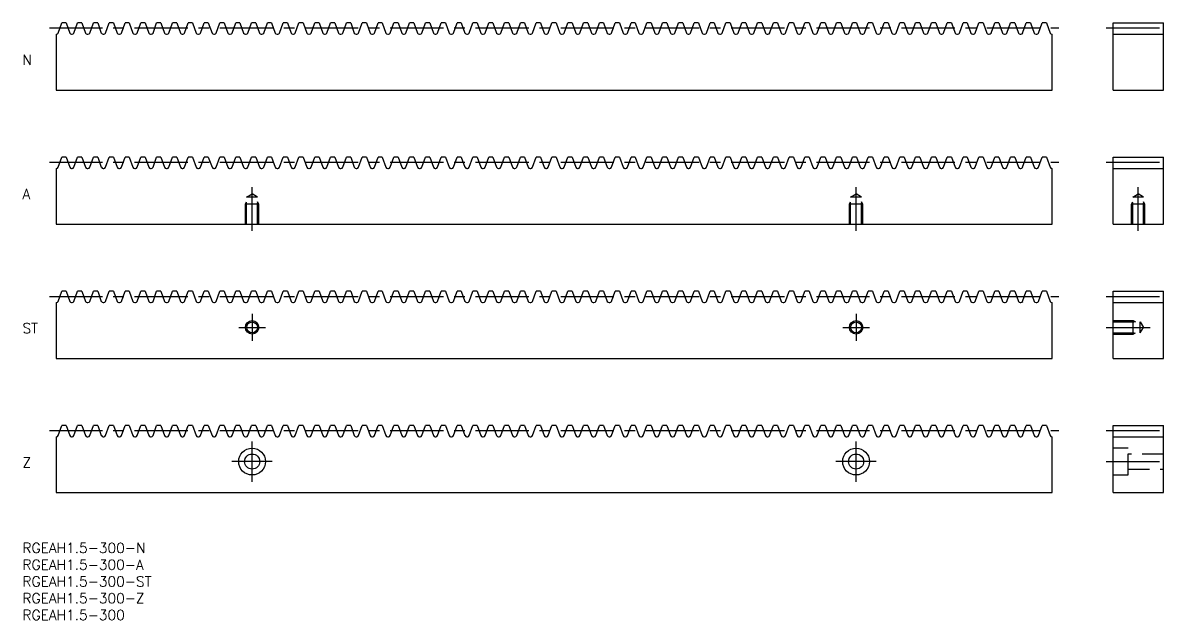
# Model space of a CAD drawing. Extents: x 0 to 342, y -23 to 155.
import ezdxf

# ---------------------------------------------------------------- set-up
doc = ezdxf.new("R2010")
doc.units = 0
doc.header["$LTSCALE"] = 0.5
doc.linetypes.add('CENTER', pattern=[50.8, 31.75, -6.35, 6.35, -6.35])
doc.linetypes.add('DASHED', pattern=[19.05, 12.7, -6.35])
for name, color, linetype in [('MSM_CENTER', 1, 'CENTER'), ('MSM_CONTINUOUS', 7, 'CONTINUOUS'), ('MSM_DASHED', 4, 'DASHED'), ('MSM_NARROW', 5, 'CONTINUOUS'), ('MSM_PART_NUMBER', 7, 'CONTINUOUS')]:
    doc.layers.add(name, color=color, linetype=linetype)
doc.styles.get("Standard").update_dxf_attribs({"font": 'txt.shx', "height": 3, "bigfont": 'bigfont.shx'})

msp = doc.modelspace()

# ---------------------------------------------------------------- linework, layer by layer
at = {"layer": 'MSM_CENTER'}
for p, q in [((8, 153.5), (308.85, 153.5)), ((323, 153.5), (342, 153.5)), ((8, 113.5), (308.85, 113.5)), ((323, 113.5), (342, 113.5)), ((68.43, 93), (68.43, 106.04)), ((248.43, 93), (248.43, 106.04)), ((332.5, 93), (332.5, 106.04)), ((8, 73.5), (308.85, 73.5)), ((323, 73.5), (342, 73.5)), ((68.43, 68.25), (68.43, 60.25)), ((248.43, 68.25), (248.43, 60.25)), ((64.43, 64.25), (72.43, 64.25)), ((244.43, 64.25), (252.43, 64.25)), ((323, 64.25), (336.04, 64.25)), ((8, 33.5), (308.85, 33.5)), ((323, 33.5), (342, 33.5)), ((68.43, 18.25), (68.43, 30.25)), ((248.43, 18.25), (248.43, 30.25)), ((74.43, 24.25), (62.42, 24.25)), ((254.43, 24.25), (242.43, 24.25)), ((323, 24.25), (342, 24.25))]:
    msp.add_line(p, q, dxfattribs=at)
at = {"layer": 'MSM_CONTINUOUS'}
for p, q in [((10.62, 152), (11.71, 155)), ((12.97, 155), (11.71, 155)), ((12.97, 155), (14.06, 152)), ((15.33, 152), (16.42, 155)), ((17.69, 155), (16.42, 155)), ((17.69, 155), (18.78, 152)), ((20.04, 152), (21.13, 155)), ((22.4, 155), (21.13, 155)), ((22.4, 155), (23.49, 152)), ((24.75, 152), (25.85, 155)), ((27.11, 155), (25.85, 155)), ((27.11, 155), (28.2, 152)), ((29.47, 152), (30.56, 155)), ((31.82, 155), (30.56, 155)), ((31.82, 155), (32.91, 152)), ((34.18, 152), (35.27, 155)), ((36.53, 155), (35.27, 155)), ((36.53, 155), (37.63, 152)), ((38.89, 152), (39.98, 155)), ((41.25, 155), (39.98, 155)), ((41.25, 155), (42.34, 152)), ((43.6, 152), (44.7, 155)), ((45.96, 155), (44.7, 155)), ((45.96, 155), (47.05, 152)), ((48.32, 152), (49.41, 155)), ((50.67, 155), (49.41, 155)), ((50.67, 155), (51.76, 152)), ((53.03, 152), (54.12, 155)), ((55.38, 155), (54.12, 155)), ((55.38, 155), (56.48, 152)), ((57.74, 152), (58.83, 155)), ((60.1, 155), (58.83, 155)), ((60.1, 155), (61.19, 152)), ((62.45, 152), (63.54, 155)), ((64.81, 155), (63.54, 155)), ((64.81, 155), (65.9, 152)), ((67.17, 152), (68.26, 155)), ((69.52, 155), (68.26, 155)), ((69.52, 155), (70.61, 152)), ((71.88, 152), (72.97, 155)), ((74.23, 155), (72.97, 155)), ((74.23, 155), (75.33, 152)), ((76.59, 152), (77.68, 155)), ((78.95, 155), (77.68, 155)), ((78.95, 155), (80.04, 152)), ((81.3, 152), (82.39, 155)), ((83.66, 155), (82.39, 155)), ((83.66, 155), (84.75, 152)), ((86.01, 152), (87.11, 155)), ((88.37, 155), (87.11, 155)), ((88.37, 155), (89.46, 152)), ((90.73, 152), (91.82, 155)), ((93.08, 155), (91.82, 155)), ((93.08, 155), (94.18, 152)), ((95.44, 152), (96.53, 155)), ((97.8, 155), (96.53, 155)), ((97.8, 155), (98.89, 152)), ((100.15, 152), (101.24, 155)), ((102.51, 155), (101.24, 155)), ((102.51, 155), (103.6, 152)), ((104.86, 152), (105.96, 155)), ((107.22, 155), (105.96, 155)), ((107.22, 155), (108.31, 152)), ((109.58, 152), (110.67, 155)), ((111.93, 155), (110.67, 155)), ((111.93, 155), (113.03, 152)), ((114.29, 152), (115.38, 155)), ((116.65, 155), (115.38, 155)), ((116.65, 155), (117.74, 152)), ((119, 152), (120.09, 155)), ((121.36, 155), (120.09, 155)), ((121.36, 155), (122.45, 152)), ((123.71, 152), (124.81, 155)), ((126.07, 155), (124.81, 155)), ((126.07, 155), (127.16, 152)), ((128.43, 152), (129.52, 155)), ((130.78, 155), (129.52, 155)), ((130.78, 155), (131.87, 152)), ((133.14, 152), (134.23, 155)), ((135.5, 155), (134.23, 155)), ((135.5, 155), (136.59, 152)), ((137.85, 152), (138.94, 155)), ((140.21, 155), (138.94, 155)), ((140.21, 155), (141.3, 152)), ((142.56, 152), (143.66, 155)), ((144.92, 155), (143.66, 155)), ((144.92, 155), (146.01, 152)), ((147.28, 152), (148.37, 155)), ((149.63, 155), (148.37, 155)), ((149.63, 155), (150.72, 152)), ((151.99, 152), (153.08, 155)), ((154.34, 155), (153.08, 155)), ((154.34, 155), (155.44, 152)), ((156.7, 152), (157.79, 155)), ((159.06, 155), (157.79, 155)), ((159.06, 155), (160.15, 152)), ((161.41, 152), (162.51, 155)), ((163.77, 155), (162.51, 155)), ((163.77, 155), (164.86, 152)), ((166.13, 152), (167.22, 155)), ((168.48, 155), (167.22, 155)), ((168.48, 155), (169.57, 152)), ((170.84, 152), (171.93, 155)), ((173.19, 155), (171.93, 155)), ((173.19, 155), (174.29, 152)), ((175.55, 152), (176.64, 155)), ((177.91, 155), (176.64, 155)), ((177.91, 155), (179, 152)), ((180.26, 152), (181.35, 155)), ((182.62, 155), (181.35, 155)), ((182.62, 155), (183.71, 152)), ((184.98, 152), (186.07, 155)), ((187.33, 155), (186.07, 155)), ((187.33, 155), (188.42, 152)), ((189.69, 152), (190.78, 155)), ((192.04, 155), (190.78, 155)), ((192.04, 155), (193.14, 152)), ((194.4, 152), (195.49, 155)), ((196.76, 155), (195.49, 155)), ((196.76, 155), (197.85, 152)), ((199.11, 152), (200.2, 155)), ((201.47, 155), (200.2, 155)), ((201.47, 155), (202.56, 152)), ((203.82, 152), (204.92, 155)), ((206.18, 155), (204.92, 155)), ((206.18, 155), (207.27, 152)), ((208.54, 152), (209.63, 155)), ((210.89, 155), (209.63, 155)), ((210.89, 155), (211.99, 152)), ((213.25, 152), (214.34, 155)), ((215.61, 155), (214.34, 155)), ((215.61, 155), (216.7, 152)), ((217.96, 152), (219.05, 155)), ((220.32, 155), (219.05, 155)), ((220.32, 155), (221.41, 152)), ((222.67, 152), (223.77, 155)), ((225.03, 155), (223.77, 155)), ((225.03, 155), (226.12, 152)), ((227.39, 152), (228.48, 155)), ((229.74, 155), (228.48, 155)), ((229.74, 155), (230.84, 152)), ((232.1, 152), (233.19, 155)), ((234.46, 155), (233.19, 155)), ((234.46, 155), (235.55, 152)), ((236.81, 152), (237.9, 155)), ((239.17, 155), (237.9, 155)), ((239.17, 155), (240.26, 152)), ((241.52, 152), (242.62, 155)), ((243.88, 155), (242.62, 155)), ((243.88, 155), (244.97, 152)), ((246.24, 152), (247.33, 155)), ((248.59, 155), (247.33, 155)), ((248.59, 155), (249.68, 152)), ((250.95, 152), (252.04, 155)), ((253.31, 155), (252.04, 155)), ((253.31, 155), (254.4, 152)), ((255.66, 152), (256.75, 155)), ((258.02, 155), (256.75, 155)), ((258.02, 155), (259.11, 152)), ((260.37, 152), (261.47, 155)), ((262.73, 155), (261.47, 155)), ((262.73, 155), (263.82, 152)), ((265.09, 152), (266.18, 155)), ((267.44, 155), (266.18, 155)), ((267.44, 155), (268.53, 152)), ((269.8, 152), (270.89, 155)), ((272.15, 155), (270.89, 155)), ((272.15, 155), (273.25, 152)), ((274.51, 152), (275.6, 155)), ((276.87, 155), (275.6, 155)), ((276.87, 155), (277.96, 152)), ((279.22, 152), (280.32, 155)), ((281.58, 155), (280.32, 155)), ((281.58, 155), (282.67, 152)), ((283.94, 152), (285.03, 155)), ((286.29, 155), (285.03, 155)), ((286.29, 155), (287.38, 152)), ((288.65, 152), (289.74, 155)), ((291, 155), (289.74, 155)), ((291, 155), (292.1, 152)), ((293.36, 152), (294.45, 155)), ((295.72, 155), (294.45, 155)), ((295.72, 155), (296.81, 152)), ((298.07, 152), (299.16, 155)), ((300.43, 155), (299.16, 155)), ((300.43, 155), (301.52, 152)), ((302.79, 152), (303.88, 155)), ((305.14, 155), (303.88, 155)), ((305.14, 155), (306.23, 152)), ((325, 155), (340, 155)), ((325, 135), (325, 155)), ((340, 135), (340, 155)), ((10, 151.62), (10.08, 151.62)), ((10, 151.62), (10, 135)), ((14.6, 151.62), (14.79, 151.62)), ((19.31, 151.62), (19.51, 151.62)), ((24.03, 151.62), (24.22, 151.62)), ((28.74, 151.62), (28.93, 151.62)), ((33.45, 151.62), (33.64, 151.62)), ((38.16, 151.62), (38.36, 151.62)), ((42.87, 151.62), (43.07, 151.62)), ((47.59, 151.62), (47.78, 151.62)), ((52.3, 151.62), (52.49, 151.62)), ((57.01, 151.62), (57.2, 151.62)), ((61.72, 151.62), (61.92, 151.62)), ((66.44, 151.62), (66.63, 151.62)), ((71.15, 151.62), (71.34, 151.62)), ((75.86, 151.62), (76.05, 151.62)), ((80.57, 151.62), (80.77, 151.62)), ((85.29, 151.62), (85.48, 151.62)), ((90, 151.62), (90.19, 151.62)), ((94.71, 151.62), (94.9, 151.62)), ((99.42, 151.62), (99.62, 151.62)), ((104.14, 151.62), (104.33, 151.62)), ((108.85, 151.62), (109.04, 151.62)), ((113.56, 151.62), (113.75, 151.62)), ((118.27, 151.62), (118.47, 151.62)), ((122.99, 151.62), (123.18, 151.62)), ((127.7, 151.62), (127.89, 151.62)), ((132.41, 151.62), (132.6, 151.62)), ((137.12, 151.62), (137.32, 151.62)), ((141.84, 151.62), (142.03, 151.62)), ((146.55, 151.62), (146.74, 151.62)), ((151.26, 151.62), (151.45, 151.62)), ((155.97, 151.62), (156.17, 151.62)), ((160.68, 151.62), (160.88, 151.62)), ((165.4, 151.62), (165.59, 151.62)), ((170.11, 151.62), (170.3, 151.62)), ((174.82, 151.62), (175.01, 151.62)), ((179.53, 151.62), (179.73, 151.62)), ((184.25, 151.62), (184.44, 151.62)), ((188.96, 151.62), (189.15, 151.62)), ((193.67, 151.62), (193.86, 151.62)), ((198.38, 151.62), (198.58, 151.62)), ((203.1, 151.62), (203.29, 151.62)), ((207.81, 151.62), (208, 151.62)), ((212.52, 151.62), (212.71, 151.62)), ((217.23, 151.62), (217.43, 151.62)), ((221.95, 151.62), (222.14, 151.62)), ((226.66, 151.62), (226.85, 151.62)), ((231.37, 151.62), (231.56, 151.62)), ((236.08, 151.62), (236.28, 151.62)), ((240.8, 151.62), (240.99, 151.62)), ((245.51, 151.62), (245.7, 151.62)), ((250.22, 151.62), (250.41, 151.62)), ((254.93, 151.62), (255.13, 151.62)), ((259.65, 151.62), (259.84, 151.62)), ((264.36, 151.62), (264.55, 151.62)), ((269.07, 151.62), (269.26, 151.62)), ((273.78, 151.62), (273.98, 151.62)), ((278.49, 151.62), (278.69, 151.62)), ((283.21, 151.62), (283.4, 151.62)), ((287.92, 151.62), (288.11, 151.62)), ((292.63, 151.62), (292.82, 151.62)), ((297.34, 151.62), (297.54, 151.62)), ((302.06, 151.62), (302.25, 151.62)), ((306.77, 151.62), (306.85, 151.62)), ((306.85, 135), (306.85, 151.62)), ((325, 151.62), (340, 151.62)), ((10, 135), (306.85, 135)), ((325, 135), (340, 135)), ((10.62, 112), (11.71, 115)), ((12.97, 115), (11.71, 115)), ((12.97, 115), (14.06, 112)), ((15.33, 112), (16.42, 115)), ((17.69, 115), (16.42, 115)), ((17.69, 115), (18.78, 112)), ((20.04, 112), (21.13, 115)), ((22.4, 115), (21.13, 115)), ((22.4, 115), (23.49, 112)), ((24.75, 112), (25.85, 115)), ((27.11, 115), (25.85, 115)), ((27.11, 115), (28.2, 112)), ((29.47, 112), (30.56, 115)), ((31.82, 115), (30.56, 115)), ((31.82, 115), (32.91, 112)), ((34.18, 112), (35.27, 115)), ((36.53, 115), (35.27, 115)), ((36.53, 115), (37.63, 112)), ((38.89, 112), (39.98, 115)), ((41.25, 115), (39.98, 115)), ((41.25, 115), (42.34, 112)), ((43.6, 112), (44.7, 115)), ((45.96, 115), (44.7, 115)), ((45.96, 115), (47.05, 112)), ((48.32, 112), (49.41, 115)), ((50.67, 115), (49.41, 115)), ((50.67, 115), (51.76, 112)), ((53.03, 112), (54.12, 115)), ((55.38, 115), (54.12, 115)), ((55.38, 115), (56.48, 112)), ((57.74, 112), (58.83, 115)), ((60.1, 115), (58.83, 115)), ((60.1, 115), (61.19, 112)), ((62.45, 112), (63.54, 115)), ((64.81, 115), (63.54, 115)), ((64.81, 115), (65.9, 112)), ((67.17, 112), (68.26, 115)), ((69.52, 115), (68.26, 115)), ((69.52, 115), (70.61, 112)), ((71.88, 112), (72.97, 115)), ((74.23, 115), (72.97, 115)), ((74.23, 115), (75.33, 112)), ((76.59, 112), (77.68, 115)), ((78.95, 115), (77.68, 115)), ((78.95, 115), (80.04, 112)), ((81.3, 112), (82.39, 115)), ((83.66, 115), (82.39, 115)), ((83.66, 115), (84.75, 112)), ((86.01, 112), (87.11, 115)), ((88.37, 115), (87.11, 115)), ((88.37, 115), (89.46, 112)), ((90.73, 112), (91.82, 115)), ((93.08, 115), (91.82, 115)), ((93.08, 115), (94.18, 112)), ((95.44, 112), (96.53, 115)), ((97.8, 115), (96.53, 115)), ((97.8, 115), (98.89, 112)), ((100.15, 112), (101.24, 115)), ((102.51, 115), (101.24, 115)), ((102.51, 115), (103.6, 112)), ((104.86, 112), (105.96, 115)), ((107.22, 115), (105.96, 115)), ((107.22, 115), (108.31, 112)), ((109.58, 112), (110.67, 115)), ((111.93, 115), (110.67, 115)), ((111.93, 115), (113.03, 112)), ((114.29, 112), (115.38, 115)), ((116.65, 115), (115.38, 115)), ((116.65, 115), (117.74, 112)), ((119, 112), (120.09, 115)), ((121.36, 115), (120.09, 115)), ((121.36, 115), (122.45, 112)), ((123.71, 112), (124.81, 115)), ((126.07, 115), (124.81, 115)), ((126.07, 115), (127.16, 112)), ((128.43, 112), (129.52, 115)), ((130.78, 115), (129.52, 115)), ((130.78, 115), (131.87, 112)), ((133.14, 112), (134.23, 115)), ((135.5, 115), (134.23, 115)), ((135.5, 115), (136.59, 112)), ((137.85, 112), (138.94, 115)), ((140.21, 115), (138.94, 115)), ((140.21, 115), (141.3, 112)), ((142.56, 112), (143.66, 115)), ((144.92, 115), (143.66, 115)), ((144.92, 115), (146.01, 112)), ((147.28, 112), (148.37, 115)), ((149.63, 115), (148.37, 115)), ((149.63, 115), (150.72, 112)), ((151.99, 112), (153.08, 115)), ((154.34, 115), (153.08, 115)), ((154.34, 115), (155.44, 112)), ((156.7, 112), (157.79, 115)), ((159.06, 115), (157.79, 115)), ((159.06, 115), (160.15, 112)), ((161.41, 112), (162.51, 115)), ((163.77, 115), (162.51, 115)), ((163.77, 115), (164.86, 112)), ((166.13, 112), (167.22, 115)), ((168.48, 115), (167.22, 115)), ((168.48, 115), (169.57, 112)), ((170.84, 112), (171.93, 115)), ((173.19, 115), (171.93, 115)), ((173.19, 115), (174.29, 112)), ((175.55, 112), (176.64, 115)), ((177.91, 115), (176.64, 115)), ((177.91, 115), (179, 112)), ((180.26, 112), (181.35, 115)), ((182.62, 115), (181.35, 115)), ((182.62, 115), (183.71, 112)), ((184.98, 112), (186.07, 115)), ((187.33, 115), (186.07, 115)), ((187.33, 115), (188.42, 112)), ((189.69, 112), (190.78, 115)), ((192.04, 115), (190.78, 115)), ((192.04, 115), (193.14, 112)), ((194.4, 112), (195.49, 115)), ((196.76, 115), (195.49, 115)), ((196.76, 115), (197.85, 112)), ((199.11, 112), (200.2, 115)), ((201.47, 115), (200.2, 115)), ((201.47, 115), (202.56, 112)), ((203.82, 112), (204.92, 115)), ((206.18, 115), (204.92, 115)), ((206.18, 115), (207.27, 112)), ((208.54, 112), (209.63, 115)), ((210.89, 115), (209.63, 115)), ((210.89, 115), (211.99, 112)), ((213.25, 112), (214.34, 115)), ((215.61, 115), (214.34, 115)), ((215.61, 115), (216.7, 112)), ((217.96, 112), (219.05, 115)), ((220.32, 115), (219.05, 115)), ((220.32, 115), (221.41, 112)), ((222.67, 112), (223.77, 115)), ((225.03, 115), (223.77, 115)), ((225.03, 115), (226.12, 112)), ((227.39, 112), (228.48, 115)), ((229.74, 115), (228.48, 115)), ((229.74, 115), (230.84, 112)), ((232.1, 112), (233.19, 115)), ((234.46, 115), (233.19, 115)), ((234.46, 115), (235.55, 112)), ((236.81, 112), (237.9, 115)), ((239.17, 115), (237.9, 115)), ((239.17, 115), (240.26, 112)), ((241.52, 112), (242.62, 115)), ((243.88, 115), (242.62, 115)), ((243.88, 115), (244.97, 112)), ((246.24, 112), (247.33, 115)), ((248.59, 115), (247.33, 115)), ((248.59, 115), (249.68, 112)), ((250.95, 112), (252.04, 115)), ((253.31, 115), (252.04, 115)), ((253.31, 115), (254.4, 112)), ((255.66, 112), (256.75, 115)), ((258.02, 115), (256.75, 115)), ((258.02, 115), (259.11, 112)), ((260.37, 112), (261.47, 115)), ((262.73, 115), (261.47, 115)), ((262.73, 115), (263.82, 112)), ((265.09, 112), (266.18, 115)), ((267.44, 115), (266.18, 115)), ((267.44, 115), (268.53, 112)), ((269.8, 112), (270.89, 115)), ((272.15, 115), (270.89, 115)), ((272.15, 115), (273.25, 112)), ((274.51, 112), (275.6, 115)), ((276.87, 115), (275.6, 115)), ((276.87, 115), (277.96, 112)), ((279.22, 112), (280.32, 115)), ((281.58, 115), (280.32, 115)), ((281.58, 115), (282.67, 112)), ((283.94, 112), (285.03, 115)), ((286.29, 115), (285.03, 115)), ((286.29, 115), (287.38, 112)), ((288.65, 112), (289.74, 115)), ((291, 115), (289.74, 115)), ((291, 115), (292.1, 112)), ((293.36, 112), (294.45, 115)), ((295.72, 115), (294.45, 115)), ((295.72, 115), (296.81, 112)), ((298.07, 112), (299.16, 115)), ((300.43, 115), (299.16, 115)), ((300.43, 115), (301.52, 112)), ((302.79, 112), (303.88, 115)), ((305.14, 115), (303.88, 115)), ((305.14, 115), (306.23, 112)), ((325, 115), (340, 115)), ((325, 95), (325, 115)), ((340, 95), (340, 115)), ((10, 111.62), (10.08, 111.62)), ((10, 111.62), (10, 95)), ((14.6, 111.62), (14.79, 111.62)), ((19.31, 111.62), (19.51, 111.62)), ((24.03, 111.62), (24.22, 111.62)), ((28.74, 111.62), (28.93, 111.62)), ((33.45, 111.62), (33.64, 111.62)), ((38.16, 111.62), (38.36, 111.62)), ((42.87, 111.62), (43.07, 111.62)), ((47.59, 111.62), (47.78, 111.62)), ((52.3, 111.62), (52.49, 111.62)), ((57.01, 111.62), (57.2, 111.62)), ((61.72, 111.62), (61.92, 111.62)), ((66.44, 111.62), (66.63, 111.62)), ((71.15, 111.62), (71.34, 111.62)), ((75.86, 111.62), (76.05, 111.62)), ((80.57, 111.62), (80.77, 111.62)), ((85.29, 111.62), (85.48, 111.62)), ((90, 111.62), (90.19, 111.62)), ((94.71, 111.62), (94.9, 111.62)), ((99.42, 111.62), (99.62, 111.62)), ((104.14, 111.62), (104.33, 111.62)), ((108.85, 111.62), (109.04, 111.62)), ((113.56, 111.62), (113.75, 111.62)), ((118.27, 111.62), (118.47, 111.62)), ((122.99, 111.62), (123.18, 111.62)), ((127.7, 111.62), (127.89, 111.62)), ((132.41, 111.62), (132.6, 111.62)), ((137.12, 111.62), (137.32, 111.62)), ((141.84, 111.62), (142.03, 111.62)), ((146.55, 111.62), (146.74, 111.62)), ((151.26, 111.62), (151.45, 111.62)), ((155.97, 111.62), (156.17, 111.62)), ((160.68, 111.62), (160.88, 111.62)), ((165.4, 111.62), (165.59, 111.62)), ((170.11, 111.62), (170.3, 111.62)), ((174.82, 111.62), (175.01, 111.62)), ((179.53, 111.62), (179.73, 111.62)), ((184.25, 111.62), (184.44, 111.62)), ((188.96, 111.62), (189.15, 111.62)), ((193.67, 111.62), (193.86, 111.62)), ((198.38, 111.62), (198.58, 111.62)), ((203.1, 111.62), (203.29, 111.62)), ((207.81, 111.62), (208, 111.62)), ((212.52, 111.62), (212.71, 111.62)), ((217.23, 111.62), (217.43, 111.62)), ((221.95, 111.62), (222.14, 111.62)), ((226.66, 111.62), (226.85, 111.62)), ((231.37, 111.62), (231.56, 111.62)), ((236.08, 111.62), (236.28, 111.62)), ((240.8, 111.62), (240.99, 111.62)), ((245.51, 111.62), (245.7, 111.62)), ((250.22, 111.62), (250.41, 111.62)), ((254.93, 111.62), (255.13, 111.62)), ((259.65, 111.62), (259.84, 111.62)), ((264.36, 111.62), (264.55, 111.62)), ((269.07, 111.62), (269.26, 111.62)), ((273.78, 111.62), (273.98, 111.62)), ((278.49, 111.62), (278.69, 111.62)), ((283.21, 111.62), (283.4, 111.62)), ((287.92, 111.62), (288.11, 111.62)), ((292.63, 111.62), (292.82, 111.62)), ((297.34, 111.62), (297.54, 111.62)), ((302.06, 111.62), (302.25, 111.62)), ((306.77, 111.62), (306.85, 111.62)), ((306.85, 95), (306.85, 111.62)), ((325, 111.62), (340, 111.62)), ((10, 95), (306.85, 95)), ((325, 95), (340, 95)), ((10.62, 72), (11.71, 75)), ((12.97, 75), (11.71, 75)), ((12.97, 75), (14.06, 72)), ((15.33, 72), (16.42, 75)), ((17.69, 75), (16.42, 75)), ((17.69, 75), (18.78, 72)), ((20.04, 72), (21.13, 75)), ((22.4, 75), (21.13, 75)), ((22.4, 75), (23.49, 72)), ((24.75, 72), (25.85, 75)), ((27.11, 75), (25.85, 75)), ((27.11, 75), (28.2, 72)), ((29.47, 72), (30.56, 75)), ((31.82, 75), (30.56, 75)), ((31.82, 75), (32.91, 72)), ((34.18, 72), (35.27, 75)), ((36.53, 75), (35.27, 75)), ((36.53, 75), (37.63, 72)), ((38.89, 72), (39.98, 75)), ((41.25, 75), (39.98, 75)), ((41.25, 75), (42.34, 72)), ((43.6, 72), (44.7, 75)), ((45.96, 75), (44.7, 75)), ((45.96, 75), (47.05, 72)), ((48.32, 72), (49.41, 75)), ((50.67, 75), (49.41, 75)), ((50.67, 75), (51.76, 72)), ((53.03, 72), (54.12, 75)), ((55.38, 75), (54.12, 75)), ((55.38, 75), (56.48, 72)), ((57.74, 72), (58.83, 75)), ((60.1, 75), (58.83, 75)), ((60.1, 75), (61.19, 72)), ((62.45, 72), (63.54, 75)), ((64.81, 75), (63.54, 75)), ((64.81, 75), (65.9, 72)), ((67.17, 72), (68.26, 75)), ((69.52, 75), (68.26, 75)), ((69.52, 75), (70.61, 72)), ((71.88, 72), (72.97, 75)), ((74.23, 75), (72.97, 75)), ((74.23, 75), (75.33, 72)), ((76.59, 72), (77.68, 75)), ((78.95, 75), (77.68, 75)), ((78.95, 75), (80.04, 72)), ((81.3, 72), (82.39, 75)), ((83.66, 75), (82.39, 75)), ((83.66, 75), (84.75, 72)), ((86.01, 72), (87.11, 75)), ((88.37, 75), (87.11, 75)), ((88.37, 75), (89.46, 72)), ((90.73, 72), (91.82, 75)), ((93.08, 75), (91.82, 75)), ((93.08, 75), (94.18, 72)), ((95.44, 72), (96.53, 75)), ((97.8, 75), (96.53, 75)), ((97.8, 75), (98.89, 72)), ((100.15, 72), (101.24, 75)), ((102.51, 75), (101.24, 75)), ((102.51, 75), (103.6, 72)), ((104.86, 72), (105.96, 75)), ((107.22, 75), (105.96, 75)), ((107.22, 75), (108.31, 72)), ((109.58, 72), (110.67, 75)), ((111.93, 75), (110.67, 75)), ((111.93, 75), (113.03, 72)), ((114.29, 72), (115.38, 75)), ((116.65, 75), (115.38, 75)), ((116.65, 75), (117.74, 72)), ((119, 72), (120.09, 75)), ((121.36, 75), (120.09, 75)), ((121.36, 75), (122.45, 72)), ((123.71, 72), (124.81, 75)), ((126.07, 75), (124.81, 75)), ((126.07, 75), (127.16, 72)), ((128.43, 72), (129.52, 75)), ((130.78, 75), (129.52, 75)), ((130.78, 75), (131.87, 72)), ((133.14, 72), (134.23, 75)), ((135.5, 75), (134.23, 75)), ((135.5, 75), (136.59, 72)), ((137.85, 72), (138.94, 75)), ((140.21, 75), (138.94, 75)), ((140.21, 75), (141.3, 72)), ((142.56, 72), (143.66, 75)), ((144.92, 75), (143.66, 75)), ((144.92, 75), (146.01, 72)), ((147.28, 72), (148.37, 75)), ((149.63, 75), (148.37, 75)), ((149.63, 75), (150.72, 72)), ((151.99, 72), (153.08, 75)), ((154.34, 75), (153.08, 75)), ((154.34, 75), (155.44, 72)), ((156.7, 72), (157.79, 75)), ((159.06, 75), (157.79, 75)), ((159.06, 75), (160.15, 72)), ((161.41, 72), (162.51, 75)), ((163.77, 75), (162.51, 75)), ((163.77, 75), (164.86, 72)), ((166.13, 72), (167.22, 75)), ((168.48, 75), (167.22, 75)), ((168.48, 75), (169.57, 72)), ((170.84, 72), (171.93, 75)), ((173.19, 75), (171.93, 75)), ((173.19, 75), (174.29, 72)), ((175.55, 72), (176.64, 75)), ((177.91, 75), (176.64, 75)), ((177.91, 75), (179, 72)), ((180.26, 72), (181.35, 75)), ((182.62, 75), (181.35, 75)), ((182.62, 75), (183.71, 72)), ((184.98, 72), (186.07, 75)), ((187.33, 75), (186.07, 75)), ((187.33, 75), (188.42, 72)), ((189.69, 72), (190.78, 75)), ((192.04, 75), (190.78, 75)), ((192.04, 75), (193.14, 72)), ((194.4, 72), (195.49, 75)), ((196.76, 75), (195.49, 75)), ((196.76, 75), (197.85, 72)), ((199.11, 72), (200.2, 75)), ((201.47, 75), (200.2, 75)), ((201.47, 75), (202.56, 72)), ((203.82, 72), (204.92, 75)), ((206.18, 75), (204.92, 75)), ((206.18, 75), (207.27, 72)), ((208.54, 72), (209.63, 75)), ((210.89, 75), (209.63, 75)), ((210.89, 75), (211.99, 72)), ((213.25, 72), (214.34, 75)), ((215.61, 75), (214.34, 75)), ((215.61, 75), (216.7, 72)), ((217.96, 72), (219.05, 75)), ((220.32, 75), (219.05, 75)), ((220.32, 75), (221.41, 72)), ((222.67, 72), (223.77, 75)), ((225.03, 75), (223.77, 75)), ((225.03, 75), (226.12, 72)), ((227.39, 72), (228.48, 75)), ((229.74, 75), (228.48, 75)), ((229.74, 75), (230.84, 72)), ((232.1, 72), (233.19, 75)), ((234.46, 75), (233.19, 75)), ((234.46, 75), (235.55, 72)), ((236.81, 72), (237.9, 75)), ((239.17, 75), (237.9, 75)), ((239.17, 75), (240.26, 72)), ((241.52, 72), (242.62, 75)), ((243.88, 75), (242.62, 75)), ((243.88, 75), (244.97, 72)), ((246.24, 72), (247.33, 75)), ((248.59, 75), (247.33, 75)), ((248.59, 75), (249.68, 72)), ((250.95, 72), (252.04, 75)), ((253.31, 75), (252.04, 75)), ((253.31, 75), (254.4, 72)), ((255.66, 72), (256.75, 75)), ((258.02, 75), (256.75, 75)), ((258.02, 75), (259.11, 72)), ((260.37, 72), (261.47, 75)), ((262.73, 75), (261.47, 75)), ((262.73, 75), (263.82, 72)), ((265.09, 72), (266.18, 75)), ((267.44, 75), (266.18, 75)), ((267.44, 75), (268.53, 72)), ((269.8, 72), (270.89, 75)), ((272.15, 75), (270.89, 75)), ((272.15, 75), (273.25, 72)), ((274.51, 72), (275.6, 75)), ((276.87, 75), (275.6, 75)), ((276.87, 75), (277.96, 72)), ((279.22, 72), (280.32, 75)), ((281.58, 75), (280.32, 75)), ((281.58, 75), (282.67, 72)), ((283.94, 72), (285.03, 75)), ((286.29, 75), (285.03, 75)), ((286.29, 75), (287.38, 72)), ((288.65, 72), (289.74, 75)), ((291, 75), (289.74, 75)), ((291, 75), (292.1, 72)), ((293.36, 72), (294.45, 75)), ((295.72, 75), (294.45, 75)), ((295.72, 75), (296.81, 72)), ((298.07, 72), (299.16, 75)), ((300.43, 75), (299.16, 75)), ((300.43, 75), (301.52, 72)), ((302.79, 72), (303.88, 75)), ((305.14, 75), (303.88, 75)), ((305.14, 75), (306.23, 72)), ((325, 75), (340, 75)), ((325, 55), (325, 75)), ((340, 55), (340, 75)), ((10, 71.62), (10.08, 71.62)), ((10, 71.62), (10, 55)), ((14.6, 71.62), (14.79, 71.62)), ((19.31, 71.62), (19.51, 71.62)), ((24.03, 71.62), (24.22, 71.62)), ((28.74, 71.62), (28.93, 71.62)), ((33.45, 71.62), (33.64, 71.62)), ((38.16, 71.62), (38.36, 71.62)), ((42.87, 71.62), (43.07, 71.62)), ((47.59, 71.62), (47.78, 71.62)), ((52.3, 71.62), (52.49, 71.62)), ((57.01, 71.62), (57.2, 71.62)), ((61.72, 71.62), (61.92, 71.62)), ((66.44, 71.62), (66.63, 71.62)), ((71.15, 71.62), (71.34, 71.62)), ((75.86, 71.62), (76.05, 71.62)), ((80.57, 71.62), (80.77, 71.62)), ((85.29, 71.62), (85.48, 71.62)), ((90, 71.62), (90.19, 71.62)), ((94.71, 71.62), (94.9, 71.62)), ((99.42, 71.62), (99.62, 71.62)), ((104.14, 71.62), (104.33, 71.62)), ((108.85, 71.62), (109.04, 71.62)), ((113.56, 71.62), (113.75, 71.62)), ((118.27, 71.62), (118.47, 71.62)), ((122.99, 71.62), (123.18, 71.62)), ((127.7, 71.62), (127.89, 71.62)), ((132.41, 71.62), (132.6, 71.62)), ((137.12, 71.62), (137.32, 71.62)), ((141.84, 71.62), (142.03, 71.62)), ((146.55, 71.62), (146.74, 71.62)), ((151.26, 71.62), (151.45, 71.62)), ((155.97, 71.62), (156.17, 71.62)), ((160.68, 71.62), (160.88, 71.62)), ((165.4, 71.62), (165.59, 71.62)), ((170.11, 71.62), (170.3, 71.62)), ((174.82, 71.62), (175.01, 71.62)), ((179.53, 71.62), (179.73, 71.62)), ((184.25, 71.62), (184.44, 71.62)), ((188.96, 71.62), (189.15, 71.62)), ((193.67, 71.62), (193.86, 71.62)), ((198.38, 71.62), (198.58, 71.62)), ((203.1, 71.62), (203.29, 71.62)), ((207.81, 71.62), (208, 71.62)), ((212.52, 71.62), (212.71, 71.62)), ((217.23, 71.62), (217.43, 71.62)), ((221.95, 71.62), (222.14, 71.62)), ((226.66, 71.62), (226.85, 71.62)), ((231.37, 71.62), (231.56, 71.62)), ((236.08, 71.62), (236.28, 71.62)), ((240.8, 71.62), (240.99, 71.62)), ((245.51, 71.62), (245.7, 71.62)), ((250.22, 71.62), (250.41, 71.62)), ((254.93, 71.62), (255.13, 71.62)), ((259.65, 71.62), (259.84, 71.62)), ((264.36, 71.62), (264.55, 71.62)), ((269.07, 71.62), (269.26, 71.62)), ((273.78, 71.62), (273.98, 71.62)), ((278.49, 71.62), (278.69, 71.62)), ((283.21, 71.62), (283.4, 71.62)), ((287.92, 71.62), (288.11, 71.62)), ((292.63, 71.62), (292.82, 71.62)), ((297.34, 71.62), (297.54, 71.62)), ((302.06, 71.62), (302.25, 71.62)), ((306.77, 71.62), (306.85, 71.62)), ((306.85, 55), (306.85, 71.62)), ((325, 71.62), (340, 71.62)), ((10, 55), (306.85, 55)), ((325, 55), (340, 55)), ((10.62, 32), (11.71, 35)), ((12.97, 35), (11.71, 35)), ((12.97, 35), (14.06, 32)), ((15.33, 32), (16.42, 35)), ((17.69, 35), (16.42, 35)), ((17.69, 35), (18.78, 32)), ((20.04, 32), (21.13, 35)), ((22.4, 35), (21.13, 35)), ((22.4, 35), (23.49, 32)), ((24.75, 32), (25.85, 35)), ((27.11, 35), (25.85, 35)), ((27.11, 35), (28.2, 32)), ((29.47, 32), (30.56, 35)), ((31.82, 35), (30.56, 35)), ((31.82, 35), (32.91, 32)), ((34.18, 32), (35.27, 35)), ((36.53, 35), (35.27, 35)), ((36.53, 35), (37.63, 32)), ((38.89, 32), (39.98, 35)), ((41.25, 35), (39.98, 35)), ((41.25, 35), (42.34, 32)), ((43.6, 32), (44.7, 35)), ((45.96, 35), (44.7, 35)), ((45.96, 35), (47.05, 32)), ((48.32, 32), (49.41, 35)), ((50.67, 35), (49.41, 35)), ((50.67, 35), (51.76, 32)), ((53.03, 32), (54.12, 35)), ((55.38, 35), (54.12, 35)), ((55.38, 35), (56.48, 32)), ((57.74, 32), (58.83, 35)), ((60.1, 35), (58.83, 35)), ((60.1, 35), (61.19, 32)), ((62.45, 32), (63.54, 35)), ((64.81, 35), (63.54, 35)), ((64.81, 35), (65.9, 32)), ((67.17, 32), (68.26, 35)), ((69.52, 35), (68.26, 35)), ((69.52, 35), (70.61, 32)), ((71.88, 32), (72.97, 35)), ((74.23, 35), (72.97, 35)), ((74.23, 35), (75.33, 32)), ((76.59, 32), (77.68, 35)), ((78.95, 35), (77.68, 35)), ((78.95, 35), (80.04, 32)), ((81.3, 32), (82.39, 35)), ((83.66, 35), (82.39, 35)), ((83.66, 35), (84.75, 32)), ((86.01, 32), (87.11, 35)), ((88.37, 35), (87.11, 35)), ((88.37, 35), (89.46, 32)), ((90.73, 32), (91.82, 35)), ((93.08, 35), (91.82, 35)), ((93.08, 35), (94.18, 32)), ((95.44, 32), (96.53, 35)), ((97.8, 35), (96.53, 35)), ((97.8, 35), (98.89, 32)), ((100.15, 32), (101.24, 35)), ((102.51, 35), (101.24, 35)), ((102.51, 35), (103.6, 32)), ((104.86, 32), (105.96, 35)), ((107.22, 35), (105.96, 35)), ((107.22, 35), (108.31, 32)), ((109.58, 32), (110.67, 35)), ((111.93, 35), (110.67, 35)), ((111.93, 35), (113.03, 32)), ((114.29, 32), (115.38, 35)), ((116.65, 35), (115.38, 35)), ((116.65, 35), (117.74, 32)), ((119, 32), (120.09, 35)), ((121.36, 35), (120.09, 35)), ((121.36, 35), (122.45, 32)), ((123.71, 32), (124.81, 35)), ((126.07, 35), (124.81, 35)), ((126.07, 35), (127.16, 32)), ((128.43, 32), (129.52, 35)), ((130.78, 35), (129.52, 35)), ((130.78, 35), (131.87, 32)), ((133.14, 32), (134.23, 35)), ((135.5, 35), (134.23, 35)), ((135.5, 35), (136.59, 32)), ((137.85, 32), (138.94, 35)), ((140.21, 35), (138.94, 35)), ((140.21, 35), (141.3, 32)), ((142.56, 32), (143.66, 35)), ((144.92, 35), (143.66, 35)), ((144.92, 35), (146.01, 32)), ((147.28, 32), (148.37, 35)), ((149.63, 35), (148.37, 35)), ((149.63, 35), (150.72, 32)), ((151.99, 32), (153.08, 35)), ((154.34, 35), (153.08, 35)), ((154.34, 35), (155.44, 32)), ((156.7, 32), (157.79, 35)), ((159.06, 35), (157.79, 35)), ((159.06, 35), (160.15, 32)), ((161.41, 32), (162.51, 35)), ((163.77, 35), (162.51, 35)), ((163.77, 35), (164.86, 32)), ((166.13, 32), (167.22, 35)), ((168.48, 35), (167.22, 35)), ((168.48, 35), (169.57, 32)), ((170.84, 32), (171.93, 35)), ((173.19, 35), (171.93, 35)), ((173.19, 35), (174.29, 32)), ((175.55, 32), (176.64, 35)), ((177.91, 35), (176.64, 35)), ((177.91, 35), (179, 32)), ((180.26, 32), (181.35, 35)), ((182.62, 35), (181.35, 35)), ((182.62, 35), (183.71, 32)), ((184.98, 32), (186.07, 35)), ((187.33, 35), (186.07, 35)), ((187.33, 35), (188.42, 32)), ((189.69, 32), (190.78, 35)), ((192.04, 35), (190.78, 35)), ((192.04, 35), (193.14, 32)), ((194.4, 32), (195.49, 35)), ((196.76, 35), (195.49, 35)), ((196.76, 35), (197.85, 32)), ((199.11, 32), (200.2, 35)), ((201.47, 35), (200.2, 35)), ((201.47, 35), (202.56, 32)), ((203.82, 32), (204.92, 35)), ((206.18, 35), (204.92, 35)), ((206.18, 35), (207.27, 32)), ((208.54, 32), (209.63, 35)), ((210.89, 35), (209.63, 35)), ((210.89, 35), (211.99, 32)), ((213.25, 32), (214.34, 35)), ((215.61, 35), (214.34, 35)), ((215.61, 35), (216.7, 32)), ((217.96, 32), (219.05, 35)), ((220.32, 35), (219.05, 35)), ((220.32, 35), (221.41, 32)), ((222.67, 32), (223.77, 35)), ((225.03, 35), (223.77, 35)), ((225.03, 35), (226.12, 32)), ((227.39, 32), (228.48, 35)), ((229.74, 35), (228.48, 35)), ((229.74, 35), (230.84, 32)), ((232.1, 32), (233.19, 35)), ((234.46, 35), (233.19, 35)), ((234.46, 35), (235.55, 32)), ((236.81, 32), (237.9, 35)), ((239.17, 35), (237.9, 35)), ((239.17, 35), (240.26, 32)), ((241.52, 32), (242.62, 35)), ((243.88, 35), (242.62, 35)), ((243.88, 35), (244.97, 32)), ((246.24, 32), (247.33, 35)), ((248.59, 35), (247.33, 35)), ((248.59, 35), (249.68, 32)), ((250.95, 32), (252.04, 35)), ((253.31, 35), (252.04, 35)), ((253.31, 35), (254.4, 32)), ((255.66, 32), (256.75, 35)), ((258.02, 35), (256.75, 35)), ((258.02, 35), (259.11, 32)), ((260.37, 32), (261.47, 35)), ((262.73, 35), (261.47, 35)), ((262.73, 35), (263.82, 32)), ((265.09, 32), (266.18, 35)), ((267.44, 35), (266.18, 35)), ((267.44, 35), (268.53, 32)), ((269.8, 32), (270.89, 35)), ((272.15, 35), (270.89, 35)), ((272.15, 35), (273.25, 32)), ((274.51, 32), (275.6, 35)), ((276.87, 35), (275.6, 35)), ((276.87, 35), (277.96, 32)), ((279.22, 32), (280.32, 35)), ((281.58, 35), (280.32, 35)), ((281.58, 35), (282.67, 32)), ((283.94, 32), (285.03, 35)), ((286.29, 35), (285.03, 35)), ((286.29, 35), (287.38, 32)), ((288.65, 32), (289.74, 35)), ((291, 35), (289.74, 35)), ((291, 35), (292.1, 32)), ((293.36, 32), (294.45, 35)), ((295.72, 35), (294.45, 35)), ((295.72, 35), (296.81, 32)), ((298.07, 32), (299.16, 35)), ((300.43, 35), (299.16, 35)), ((300.43, 35), (301.52, 32)), ((302.79, 32), (303.88, 35)), ((305.14, 35), (303.88, 35)), ((305.14, 35), (306.23, 32)), ((325, 35), (340, 35)), ((325, 15), (325, 35)), ((340, 15), (340, 35)), ((10, 31.62), (10.08, 31.62)), ((10, 31.62), (10, 15)), ((14.6, 31.62), (14.79, 31.62)), ((19.31, 31.62), (19.51, 31.62)), ((24.03, 31.62), (24.22, 31.62)), ((28.74, 31.62), (28.93, 31.62)), ((33.45, 31.62), (33.64, 31.62)), ((38.16, 31.62), (38.36, 31.62)), ((42.87, 31.62), (43.07, 31.62)), ((47.59, 31.62), (47.78, 31.62)), ((52.3, 31.62), (52.49, 31.62)), ((57.01, 31.62), (57.2, 31.62)), ((61.72, 31.62), (61.92, 31.62)), ((66.44, 31.62), (66.63, 31.62)), ((71.15, 31.62), (71.34, 31.62)), ((75.86, 31.62), (76.05, 31.62)), ((80.57, 31.62), (80.77, 31.62)), ((85.29, 31.62), (85.48, 31.62)), ((90, 31.62), (90.19, 31.62)), ((94.71, 31.62), (94.9, 31.62)), ((99.42, 31.62), (99.62, 31.62)), ((104.14, 31.62), (104.33, 31.62)), ((108.85, 31.62), (109.04, 31.62)), ((113.56, 31.62), (113.75, 31.62)), ((118.27, 31.62), (118.47, 31.62)), ((122.99, 31.62), (123.18, 31.62)), ((127.7, 31.62), (127.89, 31.62)), ((132.41, 31.62), (132.6, 31.62)), ((137.12, 31.62), (137.32, 31.62)), ((141.84, 31.62), (142.03, 31.62)), ((146.55, 31.62), (146.74, 31.62)), ((151.26, 31.62), (151.45, 31.62)), ((155.97, 31.62), (156.17, 31.62)), ((160.68, 31.62), (160.88, 31.62)), ((165.4, 31.62), (165.59, 31.62)), ((170.11, 31.62), (170.3, 31.62)), ((174.82, 31.62), (175.01, 31.62)), ((179.53, 31.62), (179.73, 31.62)), ((184.25, 31.62), (184.44, 31.62)), ((188.96, 31.62), (189.15, 31.62)), ((193.67, 31.62), (193.86, 31.62)), ((198.38, 31.62), (198.58, 31.62)), ((203.1, 31.62), (203.29, 31.62)), ((207.81, 31.62), (208, 31.62)), ((212.52, 31.62), (212.71, 31.62)), ((217.23, 31.62), (217.43, 31.62)), ((221.95, 31.62), (222.14, 31.62)), ((226.66, 31.62), (226.85, 31.62)), ((231.37, 31.62), (231.56, 31.62)), ((236.08, 31.62), (236.28, 31.62)), ((240.8, 31.62), (240.99, 31.62)), ((245.51, 31.62), (245.7, 31.62)), ((250.22, 31.62), (250.41, 31.62)), ((254.93, 31.62), (255.13, 31.62)), ((259.65, 31.62), (259.84, 31.62)), ((264.36, 31.62), (264.55, 31.62)), ((269.07, 31.62), (269.26, 31.62)), ((273.78, 31.62), (273.98, 31.62)), ((278.49, 31.62), (278.69, 31.62)), ((283.21, 31.62), (283.4, 31.62)), ((287.92, 31.62), (288.11, 31.62)), ((292.63, 31.62), (292.82, 31.62)), ((297.34, 31.62), (297.54, 31.62)), ((302.06, 31.62), (302.25, 31.62)), ((306.77, 31.62), (306.85, 31.62)), ((306.85, 15), (306.85, 31.62)), ((325, 31.62), (340, 31.62)), ((10, 15), (306.85, 15)), ((325, 15), (340, 15))]:
    msp.add_line(p, q, dxfattribs=at)
for centre, radius in [((68.43, 64.25), 1.62), ((248.43, 64.25), 1.62), ((68.43, 24.25), 4), ((248.43, 24.25), 4), ((68.43, 24.25), 2.25), ((248.43, 24.25), 2.25)]:
    msp.add_circle(centre, radius, dxfattribs=at)
for centre, start, end in [((10.08, 152.19), 270, 340), ((14.6, 152.19), 200, 270), ((14.79, 152.19), 270, 340), ((19.31, 152.19), 200, 270), ((19.51, 152.19), 270, 340), ((24.03, 152.19), 200, 270), ((24.22, 152.19), 270, 340), ((28.74, 152.19), 200, 270), ((28.93, 152.19), 270, 340), ((33.45, 152.19), 200, 270), ((33.64, 152.19), 270, 340), ((38.16, 152.19), 200, 270), ((38.36, 152.19), 270, 340), ((42.87, 152.19), 200, 270), ((43.07, 152.19), 270, 340), ((47.59, 152.19), 200, 270), ((47.78, 152.19), 270, 340), ((52.3, 152.19), 200, 270), ((52.49, 152.19), 270, 340), ((57.01, 152.19), 200, 270), ((57.2, 152.19), 270, 340), ((61.72, 152.19), 200, 270), ((61.92, 152.19), 270, 340), ((66.44, 152.19), 200, 270), ((66.63, 152.19), 270, 340), ((71.15, 152.19), 200, 270), ((71.34, 152.19), 270, 340), ((75.86, 152.19), 200, 270), ((76.05, 152.19), 270, 340), ((80.57, 152.19), 200, 270), ((80.77, 152.19), 270, 340), ((85.29, 152.19), 200, 270), ((85.48, 152.19), 270, 340), ((90, 152.19), 200, 270), ((90.19, 152.19), 270, 340), ((94.71, 152.19), 200, 270), ((94.9, 152.19), 270, 340), ((99.42, 152.19), 200, 270), ((99.62, 152.19), 270, 340), ((104.14, 152.19), 200, 270), ((104.33, 152.19), 270, 340), ((108.85, 152.19), 200, 270), ((109.04, 152.19), 270, 340), ((113.56, 152.19), 200, 270), ((113.75, 152.19), 270, 340), ((118.27, 152.19), 200, 270), ((118.47, 152.19), 270, 340), ((122.99, 152.19), 200, 270), ((123.18, 152.19), 270, 340), ((127.7, 152.19), 200, 270), ((127.89, 152.19), 270, 340), ((132.41, 152.19), 200, 270), ((132.6, 152.19), 270, 340), ((137.12, 152.19), 200, 270), ((137.32, 152.19), 270, 340), ((141.84, 152.19), 200, 270), ((142.03, 152.19), 270, 340), ((146.55, 152.19), 200, 270), ((146.74, 152.19), 270, 340), ((151.26, 152.19), 200, 270), ((151.45, 152.19), 270, 340), ((155.97, 152.19), 200, 270), ((156.17, 152.19), 270, 340), ((160.68, 152.19), 200, 270), ((160.88, 152.19), 270, 340), ((165.4, 152.19), 200, 270), ((165.59, 152.19), 270, 340), ((170.11, 152.19), 200, 270), ((170.3, 152.19), 270, 340), ((174.82, 152.19), 200, 270), ((175.01, 152.19), 270, 340), ((179.53, 152.19), 200, 270), ((179.73, 152.19), 270, 340), ((184.25, 152.19), 200, 270), ((184.44, 152.19), 270, 340), ((188.96, 152.19), 200, 270), ((189.15, 152.19), 270, 340), ((193.67, 152.19), 200, 270), ((193.86, 152.19), 270, 340), ((198.38, 152.19), 200, 270), ((198.58, 152.19), 270, 340), ((203.1, 152.19), 200, 270), ((203.29, 152.19), 270, 340), ((207.81, 152.19), 200, 270), ((208, 152.19), 270, 340), ((212.52, 152.19), 200, 270), ((212.71, 152.19), 270, 340), ((217.23, 152.19), 200, 270), ((217.43, 152.19), 270, 340), ((221.95, 152.19), 200, 270), ((222.14, 152.19), 270, 340), ((226.66, 152.19), 200, 270), ((226.85, 152.19), 270, 340), ((231.37, 152.19), 200, 270), ((231.56, 152.19), 270, 340), ((236.08, 152.19), 200, 270), ((236.28, 152.19), 270, 340), ((240.8, 152.19), 200, 270), ((240.99, 152.19), 270, 340), ((245.51, 152.19), 200, 270), ((245.7, 152.19), 270, 340), ((250.22, 152.19), 200, 270), ((250.41, 152.19), 270, 340), ((254.93, 152.19), 200, 270), ((255.13, 152.19), 270, 340), ((259.65, 152.19), 200, 270), ((259.84, 152.19), 270, 340), ((264.36, 152.19), 200, 270), ((264.55, 152.19), 270, 340), ((269.07, 152.19), 200, 270), ((269.26, 152.19), 270, 340), ((273.78, 152.19), 200, 270), ((273.98, 152.19), 270, 340), ((278.49, 152.19), 200, 270), ((278.69, 152.19), 270, 340), ((283.21, 152.19), 200, 270), ((283.4, 152.19), 270, 340), ((287.92, 152.19), 200, 270), ((288.11, 152.19), 270, 340), ((292.63, 152.19), 200, 270), ((292.82, 152.19), 270, 340), ((297.34, 152.19), 200, 270), ((297.54, 152.19), 270, 340), ((302.06, 152.19), 200, 270), ((302.25, 152.19), 270, 340), ((306.77, 152.19), 200, 270), ((10.08, 112.19), 270, 340), ((14.6, 112.19), 200, 270), ((14.79, 112.19), 270, 340), ((19.31, 112.19), 200, 270), ((19.51, 112.19), 270, 340), ((24.03, 112.19), 200, 270), ((24.22, 112.19), 270, 340), ((28.74, 112.19), 200, 270), ((28.93, 112.19), 270, 340), ((33.45, 112.19), 200, 270), ((33.64, 112.19), 270, 340), ((38.16, 112.19), 200, 270), ((38.36, 112.19), 270, 340), ((42.87, 112.19), 200, 270), ((43.07, 112.19), 270, 340), ((47.59, 112.19), 200, 270), ((47.78, 112.19), 270, 340), ((52.3, 112.19), 200, 270), ((52.49, 112.19), 270, 340), ((57.01, 112.19), 200, 270), ((57.2, 112.19), 270, 340), ((61.72, 112.19), 200, 270), ((61.92, 112.19), 270, 340), ((66.44, 112.19), 200, 270), ((66.63, 112.19), 270, 340), ((71.15, 112.19), 200, 270), ((71.34, 112.19), 270, 340), ((75.86, 112.19), 200, 270), ((76.05, 112.19), 270, 340), ((80.57, 112.19), 200, 270), ((80.77, 112.19), 270, 340), ((85.29, 112.19), 200, 270), ((85.48, 112.19), 270, 340), ((90, 112.19), 200, 270), ((90.19, 112.19), 270, 340), ((94.71, 112.19), 200, 270), ((94.9, 112.19), 270, 340), ((99.42, 112.19), 200, 270), ((99.62, 112.19), 270, 340), ((104.14, 112.19), 200, 270), ((104.33, 112.19), 270, 340), ((108.85, 112.19), 200, 270), ((109.04, 112.19), 270, 340), ((113.56, 112.19), 200, 270), ((113.75, 112.19), 270, 340), ((118.27, 112.19), 200, 270), ((118.47, 112.19), 270, 340), ((122.99, 112.19), 200, 270), ((123.18, 112.19), 270, 340), ((127.7, 112.19), 200, 270), ((127.89, 112.19), 270, 340), ((132.41, 112.19), 200, 270), ((132.6, 112.19), 270, 340), ((137.12, 112.19), 200, 270), ((137.32, 112.19), 270, 340), ((141.84, 112.19), 200, 270), ((142.03, 112.19), 270, 340), ((146.55, 112.19), 200, 270), ((146.74, 112.19), 270, 340), ((151.26, 112.19), 200, 270), ((151.45, 112.19), 270, 340), ((155.97, 112.19), 200, 270), ((156.17, 112.19), 270, 340), ((160.68, 112.19), 200, 270), ((160.88, 112.19), 270, 340), ((165.4, 112.19), 200, 270), ((165.59, 112.19), 270, 340), ((170.11, 112.19), 200, 270), ((170.3, 112.19), 270, 340), ((174.82, 112.19), 200, 270), ((175.01, 112.19), 270, 340), ((179.53, 112.19), 200, 270), ((179.73, 112.19), 270, 340), ((184.25, 112.19), 200, 270), ((184.44, 112.19), 270, 340), ((188.96, 112.19), 200, 270), ((189.15, 112.19), 270, 340), ((193.67, 112.19), 200, 270), ((193.86, 112.19), 270, 340), ((198.38, 112.19), 200, 270), ((198.58, 112.19), 270, 340), ((203.1, 112.19), 200, 270), ((203.29, 112.19), 270, 340), ((207.81, 112.19), 200, 270), ((208, 112.19), 270, 340), ((212.52, 112.19), 200, 270), ((212.71, 112.19), 270, 340), ((217.23, 112.19), 200, 270), ((217.43, 112.19), 270, 340), ((221.95, 112.19), 200, 270), ((222.14, 112.19), 270, 340), ((226.66, 112.19), 200, 270), ((226.85, 112.19), 270, 340), ((231.37, 112.19), 200, 270), ((231.56, 112.19), 270, 340), ((236.08, 112.19), 200, 270), ((236.28, 112.19), 270, 340), ((240.8, 112.19), 200, 270), ((240.99, 112.19), 270, 340), ((245.51, 112.19), 200, 270), ((245.7, 112.19), 270, 340), ((250.22, 112.19), 200, 270), ((250.41, 112.19), 270, 340), ((254.93, 112.19), 200, 270), ((255.13, 112.19), 270, 340), ((259.65, 112.19), 200, 270), ((259.84, 112.19), 270, 340), ((264.36, 112.19), 200, 270), ((264.55, 112.19), 270, 340), ((269.07, 112.19), 200, 270), ((269.26, 112.19), 270, 340), ((273.78, 112.19), 200, 270), ((273.98, 112.19), 270, 340), ((278.49, 112.19), 200, 270), ((278.69, 112.19), 270, 340), ((283.21, 112.19), 200, 270), ((283.4, 112.19), 270, 340), ((287.92, 112.19), 200, 270), ((288.11, 112.19), 270, 340), ((292.63, 112.19), 200, 270), ((292.82, 112.19), 270, 340), ((297.34, 112.19), 200, 270), ((297.54, 112.19), 270, 340), ((302.06, 112.19), 200, 270), ((302.25, 112.19), 270, 340), ((306.77, 112.19), 200, 270), ((10.08, 72.19), 270, 340), ((14.6, 72.19), 200, 270), ((14.79, 72.19), 270, 340), ((19.31, 72.19), 200, 270), ((19.51, 72.19), 270, 340), ((24.03, 72.19), 200, 270), ((24.22, 72.19), 270, 340), ((28.74, 72.19), 200, 270), ((28.93, 72.19), 270, 340), ((33.45, 72.19), 200, 270), ((33.64, 72.19), 270, 340), ((38.16, 72.19), 200, 270), ((38.36, 72.19), 270, 340), ((42.87, 72.19), 200, 270), ((43.07, 72.19), 270, 340), ((47.59, 72.19), 200, 270), ((47.78, 72.19), 270, 340), ((52.3, 72.19), 200, 270), ((52.49, 72.19), 270, 340), ((57.01, 72.19), 200, 270), ((57.2, 72.19), 270, 340), ((61.72, 72.19), 200, 270), ((61.92, 72.19), 270, 340), ((66.44, 72.19), 200, 270), ((66.63, 72.19), 270, 340), ((71.15, 72.19), 200, 270), ((71.34, 72.19), 270, 340), ((75.86, 72.19), 200, 270), ((76.05, 72.19), 270, 340), ((80.57, 72.19), 200, 270), ((80.77, 72.19), 270, 340), ((85.29, 72.19), 200, 270), ((85.48, 72.19), 270, 340), ((90, 72.19), 200, 270), ((90.19, 72.19), 270, 340), ((94.71, 72.19), 200, 270), ((94.9, 72.19), 270, 340), ((99.42, 72.19), 200, 270), ((99.62, 72.19), 270, 340), ((104.14, 72.19), 200, 270), ((104.33, 72.19), 270, 340), ((108.85, 72.19), 200, 270), ((109.04, 72.19), 270, 340), ((113.56, 72.19), 200, 270), ((113.75, 72.19), 270, 340), ((118.27, 72.19), 200, 270), ((118.47, 72.19), 270, 340), ((122.99, 72.19), 200, 270), ((123.18, 72.19), 270, 340), ((127.7, 72.19), 200, 270), ((127.89, 72.19), 270, 340), ((132.41, 72.19), 200, 270), ((132.6, 72.19), 270, 340), ((137.12, 72.19), 200, 270), ((137.32, 72.19), 270, 340), ((141.84, 72.19), 200, 270), ((142.03, 72.19), 270, 340), ((146.55, 72.19), 200, 270), ((146.74, 72.19), 270, 340), ((151.26, 72.19), 200, 270), ((151.45, 72.19), 270, 340), ((155.97, 72.19), 200, 270), ((156.17, 72.19), 270, 340), ((160.68, 72.19), 200, 270), ((160.88, 72.19), 270, 340), ((165.4, 72.19), 200, 270), ((165.59, 72.19), 270, 340), ((170.11, 72.19), 200, 270), ((170.3, 72.19), 270, 340), ((174.82, 72.19), 200, 270), ((175.01, 72.19), 270, 340), ((179.53, 72.19), 200, 270), ((179.73, 72.19), 270, 340), ((184.25, 72.19), 200, 270), ((184.44, 72.19), 270, 340), ((188.96, 72.19), 200, 270), ((189.15, 72.19), 270, 340), ((193.67, 72.19), 200, 270), ((193.86, 72.19), 270, 340), ((198.38, 72.19), 200, 270), ((198.58, 72.19), 270, 340), ((203.1, 72.19), 200, 270), ((203.29, 72.19), 270, 340), ((207.81, 72.19), 200, 270), ((208, 72.19), 270, 340), ((212.52, 72.19), 200, 270), ((212.71, 72.19), 270, 340), ((217.23, 72.19), 200, 270), ((217.43, 72.19), 270, 340), ((221.95, 72.19), 200, 270), ((222.14, 72.19), 270, 340), ((226.66, 72.19), 200, 270), ((226.85, 72.19), 270, 340), ((231.37, 72.19), 200, 270), ((231.56, 72.19), 270, 340), ((236.08, 72.19), 200, 270), ((236.28, 72.19), 270, 340), ((240.8, 72.19), 200, 270), ((240.99, 72.19), 270, 340), ((245.51, 72.19), 200, 270), ((245.7, 72.19), 270, 340), ((250.22, 72.19), 200, 270), ((250.41, 72.19), 270, 340), ((254.93, 72.19), 200, 270), ((255.13, 72.19), 270, 340), ((259.65, 72.19), 200, 270), ((259.84, 72.19), 270, 340), ((264.36, 72.19), 200, 270), ((264.55, 72.19), 270, 340), ((269.07, 72.19), 200, 270), ((269.26, 72.19), 270, 340), ((273.78, 72.19), 200, 270), ((273.98, 72.19), 270, 340), ((278.49, 72.19), 200, 270), ((278.69, 72.19), 270, 340), ((283.21, 72.19), 200, 270), ((283.4, 72.19), 270, 340), ((287.92, 72.19), 200, 270), ((288.11, 72.19), 270, 340), ((292.63, 72.19), 200, 270), ((292.82, 72.19), 270, 340), ((297.34, 72.19), 200, 270), ((297.54, 72.19), 270, 340), ((302.06, 72.19), 200, 270), ((302.25, 72.19), 270, 340), ((306.77, 72.19), 200, 270), ((10.08, 32.19), 270, 340), ((14.6, 32.19), 200, 270), ((14.79, 32.19), 270, 340), ((19.31, 32.19), 200, 270), ((19.51, 32.19), 270, 340), ((24.03, 32.19), 200, 270), ((24.22, 32.19), 270, 340), ((28.74, 32.19), 200, 270), ((28.93, 32.19), 270, 340), ((33.45, 32.19), 200, 270), ((33.64, 32.19), 270, 340), ((38.16, 32.19), 200, 270), ((38.36, 32.19), 270, 340), ((42.87, 32.19), 200, 270), ((43.07, 32.19), 270, 340), ((47.59, 32.19), 200, 270), ((47.78, 32.19), 270, 340), ((52.3, 32.19), 200, 270), ((52.49, 32.19), 270, 340), ((57.01, 32.19), 200, 270), ((57.2, 32.19), 270, 340), ((61.72, 32.19), 200, 270), ((61.92, 32.19), 270, 340), ((66.44, 32.19), 200, 270), ((66.63, 32.19), 270, 340), ((71.15, 32.19), 200, 270), ((71.34, 32.19), 270, 340), ((75.86, 32.19), 200, 270), ((76.05, 32.19), 270, 340), ((80.57, 32.19), 200, 270), ((80.77, 32.19), 270, 340), ((85.29, 32.19), 200, 270), ((85.48, 32.19), 270, 340), ((90, 32.19), 200, 270), ((90.19, 32.19), 270, 340), ((94.71, 32.19), 200, 270), ((94.9, 32.19), 270, 340), ((99.42, 32.19), 200, 270), ((99.62, 32.19), 270, 340), ((104.14, 32.19), 200, 270), ((104.33, 32.19), 270, 340), ((108.85, 32.19), 200, 270), ((109.04, 32.19), 270, 340), ((113.56, 32.19), 200, 270), ((113.75, 32.19), 270, 340), ((118.27, 32.19), 200, 270), ((118.47, 32.19), 270, 340), ((122.99, 32.19), 200, 270), ((123.18, 32.19), 270, 340), ((127.7, 32.19), 200, 270), ((127.89, 32.19), 270, 340), ((132.41, 32.19), 200, 270), ((132.6, 32.19), 270, 340), ((137.12, 32.19), 200, 270), ((137.32, 32.19), 270, 340), ((141.84, 32.19), 200, 270), ((142.03, 32.19), 270, 340), ((146.55, 32.19), 200, 270), ((146.74, 32.19), 270, 340), ((151.26, 32.19), 200, 270), ((151.45, 32.19), 270, 340), ((155.97, 32.19), 200, 270), ((156.17, 32.19), 270, 340), ((160.68, 32.19), 200, 270), ((160.88, 32.19), 270, 340), ((165.4, 32.19), 200, 270), ((165.59, 32.19), 270, 340), ((170.11, 32.19), 200, 270), ((170.3, 32.19), 270, 340), ((174.82, 32.19), 200, 270), ((175.01, 32.19), 270, 340), ((179.53, 32.19), 200, 270), ((179.73, 32.19), 270, 340), ((184.25, 32.19), 200, 270), ((184.44, 32.19), 270, 340), ((188.96, 32.19), 200, 270), ((189.15, 32.19), 270, 340), ((193.67, 32.19), 200, 270), ((193.86, 32.19), 270, 340), ((198.38, 32.19), 200, 270), ((198.58, 32.19), 270, 340), ((203.1, 32.19), 200, 270), ((203.29, 32.19), 270, 340), ((207.81, 32.19), 200, 270), ((208, 32.19), 270, 340), ((212.52, 32.19), 200, 270), ((212.71, 32.19), 270, 340), ((217.23, 32.19), 200, 270), ((217.43, 32.19), 270, 340), ((221.95, 32.19), 200, 270), ((222.14, 32.19), 270, 340), ((226.66, 32.19), 200, 270), ((226.85, 32.19), 270, 340), ((231.37, 32.19), 200, 270), ((231.56, 32.19), 270, 340), ((236.08, 32.19), 200, 270), ((236.28, 32.19), 270, 340), ((240.8, 32.19), 200, 270), ((240.99, 32.19), 270, 340), ((245.51, 32.19), 200, 270), ((245.7, 32.19), 270, 340), ((250.22, 32.19), 200, 270), ((250.41, 32.19), 270, 340), ((254.93, 32.19), 200, 270), ((255.13, 32.19), 270, 340), ((259.65, 32.19), 200, 270), ((259.84, 32.19), 270, 340), ((264.36, 32.19), 200, 270), ((264.55, 32.19), 270, 340), ((269.07, 32.19), 200, 270), ((269.26, 32.19), 270, 340), ((273.78, 32.19), 200, 270), ((273.98, 32.19), 270, 340), ((278.49, 32.19), 200, 270), ((278.69, 32.19), 270, 340), ((283.21, 32.19), 200, 270), ((283.4, 32.19), 270, 340), ((287.92, 32.19), 200, 270), ((288.11, 32.19), 270, 340), ((292.63, 32.19), 200, 270), ((292.82, 32.19), 270, 340), ((297.34, 32.19), 200, 270), ((297.54, 32.19), 270, 340), ((302.06, 32.19), 200, 270), ((302.25, 32.19), 270, 340), ((306.77, 32.19), 200, 270)]:
    msp.add_arc(centre, 0.57, start, end, dxfattribs=at)
at = {"layer": 'MSM_DASHED'}
for p, q in [((66.8, 103.1), (68.43, 104.04)), ((70.05, 103.1), (66.8, 103.1)), ((66.8, 95), (66.8, 103.1)), ((70.05, 103.1), (68.43, 104.04)), ((70.05, 95), (70.05, 103.1)), ((246.8, 103.1), (248.43, 104.04)), ((250.05, 103.1), (246.8, 103.1)), ((246.8, 95), (246.8, 103.1)), ((250.05, 103.1), (248.43, 104.04)), ((250.05, 95), (250.05, 103.1)), ((330.88, 103.1), (332.5, 104.04)), ((334.12, 103.1), (330.88, 103.1)), ((330.88, 95), (330.88, 103.1)), ((334.12, 103.1), (332.5, 104.04)), ((334.12, 95), (334.12, 103.1)), ((66.43, 101), (66.8, 101.66)), ((70.43, 101), (66.43, 101)), ((66.43, 95), (66.43, 101)), ((70.43, 101), (70.05, 101.66)), ((70.43, 95), (70.43, 101)), ((246.43, 101), (246.8, 101.66)), ((250.43, 101), (246.43, 101)), ((246.43, 95), (246.43, 101)), ((250.43, 101), (250.05, 101.66)), ((250.43, 95), (250.43, 101)), ((330.5, 101), (330.88, 101.66)), ((334.5, 101), (330.5, 101)), ((330.5, 95), (330.5, 101)), ((334.5, 101), (334.12, 101.66)), ((334.5, 95), (334.5, 101)), ((325, 66.25), (331, 66.25)), ((325, 65.87), (333.1, 65.87)), ((331, 62.25), (331, 66.25)), ((331, 66.25), (331.66, 65.87)), ((333.1, 62.63), (333.1, 65.87)), ((333.1, 65.87), (334.04, 64.25)), ((325, 62.63), (333.1, 62.63)), ((325, 62.25), (331, 62.25)), ((331, 62.25), (331.66, 62.63)), ((333.1, 62.63), (334.04, 64.25)), ((329.5, 28.25), (325, 28.25)), ((329.5, 20.25), (329.5, 28.25)), ((340, 26.5), (329.5, 26.5)), ((329.5, 22), (340, 22)), ((325, 20.25), (329.5, 20.25))]:
    msp.add_line(p, q, dxfattribs=at)
at = {"layer": 'MSM_NARROW'}
for centre in [(68.43, 64.25), (248.43, 64.25)]:
    msp.add_circle(centre, 2, dxfattribs=at)

# ---------------------------------------------------------------- texts
at = {"layer": 'MSM_PART_NUMBER', "linetype": 'CONTINUOUS'}
for s, p in [('N', (0, 142.5)), ('A', (0, 102.5)), ('ST', (0, 62.5)), ('Z', (0, 22.5)), ('RGEAH1.5-300-N', (0, -3)), ('RGEAH1.5-300-A', (0, -8)), ('RGEAH1.5-300-ST', (0, -13)), ('RGEAH1.5-300-Z', (0, -18)), ('RGEAH1.5-300', (0, -23))]:
    msp.add_text(s, height=3, dxfattribs=at).set_placement(p)

doc.saveas('drawing.dxf')
